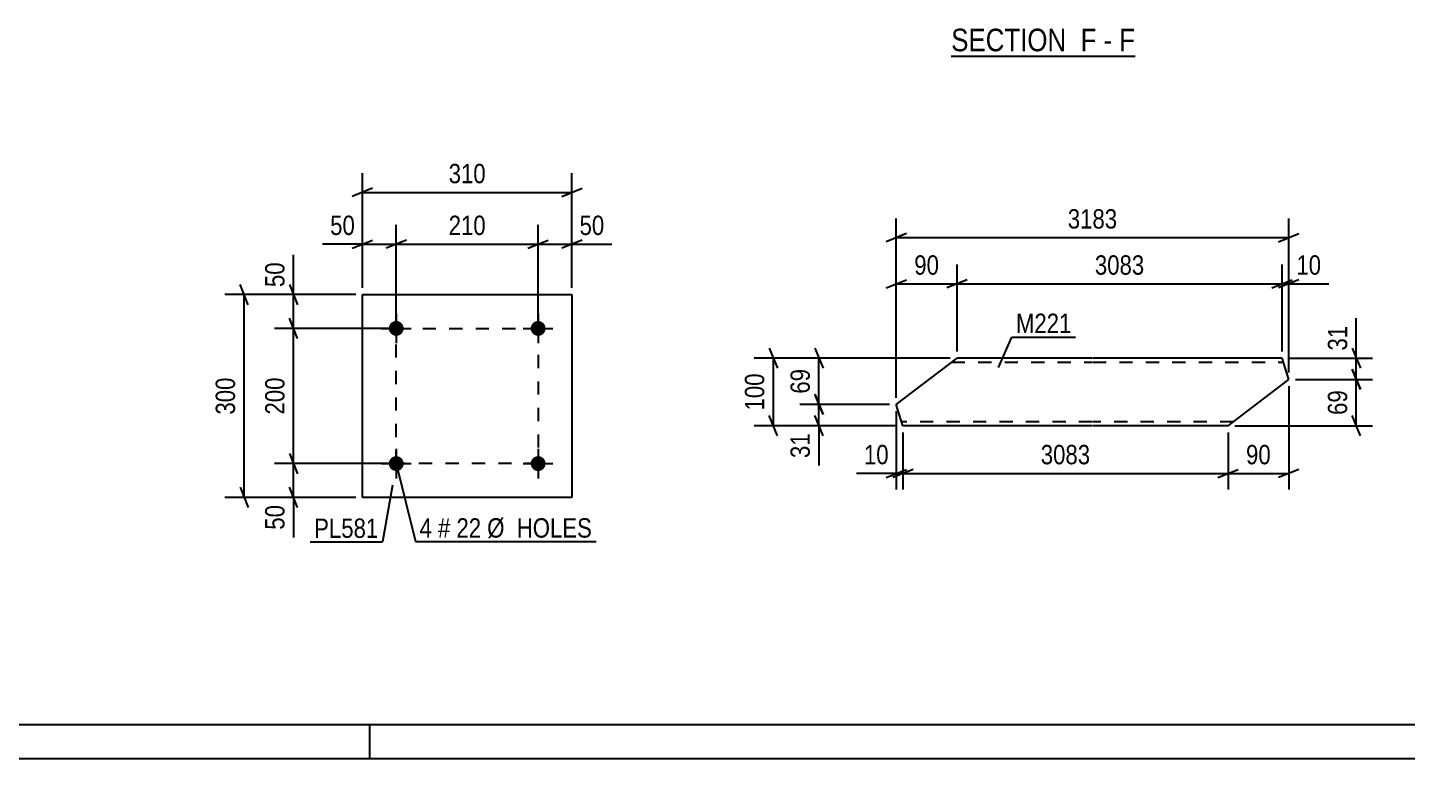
# Model space of a CAD drawing. Header units: millimetres. Extents: x 0 to 841, y 0 to 594.
# Drawn here: x 160.4 to 364.4, y 0 to 108.1 of the extents above; entities that cross this region are included whole.
import ezdxf

# ---------------------------------------------------------------- set-up
doc = ezdxf.new("R2010")
doc.units = ezdxf.units.MM
doc.linetypes.add('DXK_LINE_DOT2', pattern=[3.9198, 1.9599, -1.9599])
doc.styles.add('Arial Narrow', font='ARIALN.TTF', dxfattribs={"height": 0.2})

# ---------------------------------------------------------------- blocks, each defined once
blk = doc.blocks.new('Unknown-122573939-1133 - 10963')
at = {"color": 5, "linetype": 'Continuous'}
for p, q in [((5, 5), (836, 5)), ((211, 0), (211, 5)), ((0, 0), (841, 0))]:
    blk.add_line(p, q, dxfattribs=at)
blk = doc.blocks.new('Unknown-122573939-17 - 5866')
at = {"color": 6, "linetype": 'Continuous'}
blk.add_line((297.06, 103.88), (324.27, 103.88), dxfattribs=at)
at = {"color": 0, "linetype": 'Continuous'}
for points in [[(315.17, 104.63), (315.17, 108.13), (297.06, 108.13), (297.06, 104.63)], [(318.56, 104.63), (318.56, 108.13), (316.22, 108.13), (316.22, 104.63)], [(320.88, 104.63), (320.88, 108.13), (319.61, 108.13), (319.61, 104.63)], [(324.27, 104.63), (324.27, 108.13), (321.93, 108.13), (321.93, 104.63)]]:
    blk.add_wipeout(points, dxfattribs=at)
at = {"color": 7, "linetype": 'Continuous', "style": 'Arial Narrow'}
for s, p in [('SECTION ', (297.06, 104.63)), ('F', (316.22, 104.63)), ('F', (321.93, 104.63)), ('-', (319.61, 104.63))]:
    blk.add_text(s, height=3.34, dxfattribs=at).set_placement(p)
blk = doc.blocks.new('Part-122573939-1372 - 1344')
at = {"color": 2, "linetype": 'Continuous'}
for p, q in [((288.93, 52.37), (297.92, 59.22)), ((317.92, 59.22), (297.92, 59.22)), ((346.03, 59.22), (318.02, 59.22)), ((347.01, 56.08), (346.03, 59.22)), ((338.02, 49.22), (347.01, 56.08)), ((289.91, 49.22), (288.93, 52.37)), ((317.92, 49.22), (289.91, 49.22)), ((338.02, 49.22), (318.02, 49.22))]:
    blk.add_line(p, q, dxfattribs=at)
at = {"color": 7, "linetype": 'DXK_LINE_DOT2'}
for p, q in [((297.13, 58.62), (317.92, 58.62)), ((318.02, 58.62), (346.22, 58.62)), ((317.92, 49.82), (289.72, 49.82)), ((338.81, 49.82), (318.02, 49.82))]:
    blk.add_line(p, q, dxfattribs=at)
blk = doc.blocks.new('Part-122573939-6713 - 6707')
at = {"color": 2, "linetype": 'Continuous'}
for p, q in [((209.92, 38.62), (209.92, 68.62)), ((209.92, 68.62), (240.92, 68.62)), ((240.92, 68.62), (240.92, 38.62)), ((240.92, 38.62), (209.92, 38.62))]:
    blk.add_line(p, q, dxfattribs=at)
blk = doc.blocks.new('Bolt-122573939-6746 - 6707')
at = {"linetype": 'Continuous'}
for points in [[(216.02, 43.62, -1), (213.82, 43.62, -1)], [(237.02, 43.62, -1), (234.82, 43.62, -1)]]:
    blk.add_hatch(color=1, dxfattribs=at).paths.add_polyline_path(points)
at = {"color": 1, "linetype": 'Continuous'}
for p, q in [((214.92, 45.82), (214.92, 41.42)), ((235.92, 45.82), (235.92, 41.42)), ((212.72, 43.62), (217.12, 43.62)), ((233.72, 43.62), (238.12, 43.62))]:
    blk.add_line(p, q, dxfattribs=at)
blk = doc.blocks.new('Bolt-122573939-6751 - 6707')
at = {"linetype": 'Continuous'}
for points in [[(216.02, 63.62, -1), (213.82, 63.62, -1)], [(237.02, 63.62, -1), (234.82, 63.62, -1)]]:
    blk.add_hatch(color=1, dxfattribs=at).paths.add_polyline_path(points)
at = {"color": 1, "linetype": 'Continuous'}
for p, q in [((214.92, 65.82), (214.92, 61.42)), ((235.92, 65.82), (235.92, 61.42)), ((212.72, 63.62), (217.12, 63.62)), ((233.72, 63.62), (238.12, 63.62))]:
    blk.add_line(p, q, dxfattribs=at)
blk = doc.blocks.new('Rectangle-122573939-6860 - 6707')
at = {"color": 1, "linetype": 'DXK_LINE_DOT2'}
blk.add_lwpolyline([(214.92, 63.62), (235.92, 63.62), (235.92, 43.62), (214.92, 43.62), (214.92, 63.62)], close=True, dxfattribs=at)
blk = doc.blocks.new('StraightDimension-122573939-10870 - 1344')
at = {"color": 7, "linetype": 'Continuous'}
for p, q in [((347.01, 55.08), (347.01, 39.77)), ((338.02, 48.22), (338.02, 39.77)), ((336.52, 41.57), (339.52, 42.77)), ((338.02, 42.17), (347.01, 42.17)), ((348.51, 42.77), (345.51, 41.57))]:
    blk.add_line(p, q, dxfattribs=at)
at = {"color": 0}
blk.add_wipeout([(344.94, 42.92), (344.94, 47.12), (340.09, 47.12), (340.09, 42.92)], dxfattribs=at)
at = {"color": 3, "style": 'Arial Narrow'}
blk.add_text('90', height=2.863, dxfattribs=at).set_placement((340.69, 43.52))
blk = doc.blocks.new('StraightDimension-122573939-10864 - 1344')
at = {"color": 7, "linetype": 'Continuous'}
for p, q in [((288.93, 53.37), (288.93, 79.9)), ((347.01, 57.08), (347.01, 79.9)), ((290.43, 77.65), (287.43, 76.45)), ((345.51, 76.45), (348.51, 77.65)), ((288.93, 77.05), (347.01, 77.05))]:
    blk.add_line(p, q, dxfattribs=at)
at = {"color": 0}
blk.add_wipeout([(322.23, 77.8), (322.23, 82), (313.71, 82), (313.71, 77.8)], dxfattribs=at)
at = {"color": 3, "style": 'Arial Narrow'}
blk.add_text('3183', height=2.863, dxfattribs=at).set_placement((314.31, 78.4))
blk = doc.blocks.new('StraightDimension-122573939-10866 - 1344')
at = {"color": 7, "linetype": 'Continuous'}
for p, q in [((346.03, 60.22), (346.03, 73.07)), ((347.01, 57.08), (347.01, 73.07)), ((344.53, 69.62), (347.53, 70.82)), ((348.51, 70.82), (345.51, 69.62)), ((346.03, 70.22), (347.01, 70.22))]:
    blk.add_line(p, q, dxfattribs=at)
at = {"color": 0}
blk.add_wipeout([(352.39, 70.97), (352.39, 75.17), (347.54, 75.17), (347.54, 70.97)], dxfattribs=at)
at = {"color": 7, "linetype": 'Continuous'}
blk.add_line((347.01, 70.22), (352.92, 70.22), dxfattribs=at)
blk.add_line((347.01, 70.22), (352.92, 70.22), dxfattribs=at)
at = {"color": 3, "style": 'Arial Narrow'}
blk.add_text('10', height=2.863, dxfattribs=at).set_placement((348.14, 71.57))
blk = doc.blocks.new('StraightDimension-122573939-10867 - 1344')
at = {"color": 7, "linetype": 'Continuous'}
for p, q in [((297.92, 60.22), (297.92, 73.07)), ((346.03, 60.22), (346.03, 73.07)), ((299.42, 70.82), (296.42, 69.62)), ((297.92, 70.22), (346.03, 70.22)), ((344.53, 69.62), (347.53, 70.82))]:
    blk.add_line(p, q, dxfattribs=at)
at = {"color": 0}
blk.add_wipeout([(326.23, 70.97), (326.23, 75.17), (317.72, 75.17), (317.72, 70.97)], dxfattribs=at)
at = {"color": 3, "style": 'Arial Narrow'}
blk.add_text('3083', height=2.863, dxfattribs=at).set_placement((318.32, 71.57))
blk = doc.blocks.new('StraightDimension-122573939-10868 - 1344')
at = {"color": 7, "linetype": 'Continuous'}
for p, q in [((288.93, 53.37), (288.93, 73.07)), ((297.92, 60.22), (297.92, 73.07)), ((287.43, 69.62), (290.43, 70.82)), ((288.93, 70.22), (297.92, 70.22)), ((299.42, 70.82), (296.42, 69.62))]:
    blk.add_line(p, q, dxfattribs=at)
at = {"color": 0}
blk.add_wipeout([(295.85, 70.97), (295.85, 75.17), (290.99, 75.17), (290.99, 70.97)], dxfattribs=at)
at = {"color": 3, "style": 'Arial Narrow'}
blk.add_text('90', height=2.863, dxfattribs=at).set_placement((291.59, 71.57))
blk = doc.blocks.new('StraightDimension-122573939-10871 - 1344')
at = {"color": 7, "linetype": 'Continuous'}
for p, q in [((289.91, 48.22), (289.91, 39.77)), ((338.02, 48.22), (338.02, 39.77)), ((291.41, 42.77), (288.41, 41.57)), ((289.91, 42.17), (338.02, 42.17)), ((336.52, 41.57), (339.52, 42.77))]:
    blk.add_line(p, q, dxfattribs=at)
at = {"color": 0}
blk.add_wipeout([(318.22, 42.92), (318.22, 47.12), (309.71, 47.12), (309.71, 42.92)], dxfattribs=at)
at = {"color": 3, "style": 'Arial Narrow'}
blk.add_text('3083', height=2.863, dxfattribs=at).set_placement((310.31, 43.52))
blk = doc.blocks.new('StraightDimension-122573939-10872 - 1344')
at = {"color": 7, "linetype": 'Continuous'}
for p, q in [((288.93, 51.37), (288.93, 39.77)), ((289.91, 48.22), (289.91, 39.77)), ((287.43, 41.57), (290.43, 42.77)), ((291.41, 42.77), (288.41, 41.57)), ((288.93, 42.17), (289.91, 42.17))]:
    blk.add_line(p, q, dxfattribs=at)
at = {"color": 0}
blk.add_wipeout([(288.4, 42.92), (288.4, 47.12), (283.54, 47.12), (283.54, 42.92)], dxfattribs=at)
at = {"color": 7, "linetype": 'Continuous'}
blk.add_line((288.93, 42.17), (283.02, 42.17), dxfattribs=at)
blk.add_line((288.93, 42.17), (283.02, 42.17), dxfattribs=at)
at = {"color": 3, "style": 'Arial Narrow'}
blk.add_text('10', height=2.863, dxfattribs=at).set_placement((284.14, 43.52))
blk = doc.blocks.new('StraightDimension-122573939-10876 - 1344')
at = {"color": 7, "linetype": 'Continuous'}
for p, q in [((296.92, 59.22), (267.88, 59.22)), ((270.13, 60.72), (271.33, 57.72)), ((270.73, 49.22), (270.73, 59.22)), ((288.91, 49.22), (267.88, 49.22)), ((271.33, 47.72), (270.13, 50.72))]:
    blk.add_line(p, q, dxfattribs=at)
at = {"color": 0}
blk.add_wipeout([(269.98, 57.57), (265.78, 57.57), (265.78, 50.88), (269.98, 50.88)], dxfattribs=at)
at = {"color": 3, "style": 'Arial Narrow'}
blk.add_text('100', height=2.863, rotation=90.0002, dxfattribs=at).set_placement((269.38, 51.48))
blk = doc.blocks.new('StraightDimension-122573939-10878 - 1344')
at = {"color": 7, "linetype": 'Continuous'}
for p, q in [((296.92, 59.22), (274.63, 59.22)), ((276.88, 60.72), (278.08, 57.72)), ((277.48, 52.37), (277.48, 59.22)), ((278.08, 50.87), (276.88, 53.87)), ((287.93, 52.37), (274.63, 52.37))]:
    blk.add_line(p, q, dxfattribs=at)
at = {"color": 0}
blk.add_wipeout([(276.73, 58.22), (272.53, 58.22), (272.53, 53.37), (276.73, 53.37)], dxfattribs=at)
at = {"color": 3, "style": 'Arial Narrow'}
blk.add_text('69', height=2.863, rotation=90.0002, dxfattribs=at).set_placement((276.13, 53.97))
blk = doc.blocks.new('StraightDimension-122573939-10879 - 1344')
at = {"color": 7, "linetype": 'Continuous'}
for p, q in [((276.88, 53.87), (278.08, 50.87)), ((287.93, 52.37), (274.63, 52.37)), ((277.48, 49.22), (277.48, 52.37)), ((288.91, 49.22), (274.63, 49.22)), ((278.08, 47.72), (276.88, 50.72))]:
    blk.add_line(p, q, dxfattribs=at)
at = {"color": 0}
blk.add_wipeout([(276.73, 48.7), (272.53, 48.7), (272.53, 43.84), (276.73, 43.84)], dxfattribs=at)
at = {"color": 7, "linetype": 'Continuous'}
blk.add_line((277.48, 49.22), (277.48, 43.32), dxfattribs=at)
blk.add_line((277.48, 49.22), (277.48, 43.32), dxfattribs=at)
at = {"color": 3, "style": 'Arial Narrow'}
blk.add_text('31', height=2.863, rotation=90.0002, dxfattribs=at).set_placement((276.13, 44.44))
blk = doc.blocks.new('StraightDimension-122573939-10881 - 1344')
at = {"color": 7, "linetype": 'Continuous'}
for p, q in [((347.03, 59.22), (359.41, 59.22)), ((356.41, 60.72), (357.61, 57.72)), ((357.01, 56.08), (357.01, 59.22)), ((357.61, 54.58), (356.41, 57.58)), ((348.01, 56.08), (359.41, 56.08))]:
    blk.add_line(p, q, dxfattribs=at)
at = {"color": 0}
blk.add_wipeout([(356.26, 64.6), (352.06, 64.6), (352.06, 59.75), (356.26, 59.75)], dxfattribs=at)
at = {"color": 7, "linetype": 'Continuous'}
blk.add_line((357.01, 59.22), (357.01, 65.13), dxfattribs=at)
blk.add_line((357.01, 59.22), (357.01, 65.13), dxfattribs=at)
at = {"color": 3, "style": 'Arial Narrow'}
blk.add_text('31', height=2.863, rotation=90.0002, dxfattribs=at).set_placement((355.66, 60.35))
blk = doc.blocks.new('StraightDimension-122573939-10882 - 1344')
at = {"color": 7, "linetype": 'Continuous'}
for p, q in [((356.41, 57.58), (357.61, 54.58)), ((348.01, 56.08), (359.41, 56.08)), ((357.01, 49.22), (357.01, 56.08)), ((339.02, 49.22), (359.41, 49.22)), ((357.61, 47.72), (356.41, 50.72))]:
    blk.add_line(p, q, dxfattribs=at)
at = {"color": 0}
blk.add_wipeout([(356.26, 55.08), (352.06, 55.08), (352.06, 50.22), (356.26, 50.22)], dxfattribs=at)
at = {"color": 3, "style": 'Arial Narrow'}
blk.add_text('69', height=2.863, rotation=90.0002, dxfattribs=at).set_placement((355.66, 50.82))
blk = doc.blocks.new('StraightDimension-122573939-6753 - 6707')
at = {"color": 7, "linetype": 'Continuous'}
for p, q in [((199.13, 45.12), (200.33, 42.12)), ((213.92, 43.62), (196.88, 43.62)), ((199.73, 38.62), (199.73, 43.62)), ((200.33, 37.12), (199.13, 40.12)), ((208.92, 38.62), (196.88, 38.62))]:
    blk.add_line(p, q, dxfattribs=at)
at = {"color": 0}
blk.add_wipeout([(198.98, 38.09), (194.78, 38.09), (194.78, 33.24), (198.98, 33.24)], dxfattribs=at)
at = {"color": 7, "linetype": 'Continuous'}
blk.add_line((199.73, 38.62), (199.73, 32.71), dxfattribs=at)
blk.add_line((199.73, 38.62), (199.73, 32.71), dxfattribs=at)
at = {"color": 3, "style": 'Arial Narrow'}
blk.add_text('50', height=2.863, rotation=90.0002, dxfattribs=at).set_placement((198.38, 33.84))
blk = doc.blocks.new('StraightDimension-122573939-6796 - 6707')
at = {"color": 7, "linetype": 'Continuous'}
for p, q in [((193.01, 67.12), (191.81, 70.12)), ((208.92, 68.62), (189.56, 68.62)), ((192.41, 38.62), (192.41, 68.62)), ((191.81, 40.12), (193.01, 37.12)), ((208.92, 38.62), (189.56, 38.62))]:
    blk.add_line(p, q, dxfattribs=at)
at = {"color": 0}
blk.add_wipeout([(191.66, 56.96), (187.46, 56.96), (187.46, 50.27), (191.66, 50.27)], dxfattribs=at)
at = {"color": 3, "style": 'Arial Narrow'}
blk.add_text('300', height=2.863, rotation=90.0002, dxfattribs=at).set_placement((191.06, 50.87))
blk = doc.blocks.new('StraightDimension-122573939-6766 - 6707')
at = {"color": 7, "linetype": 'Continuous'}
for p, q in [((213.92, 63.62), (196.88, 63.62)), ((200.33, 62.12), (199.13, 65.12)), ((199.73, 43.62), (199.73, 63.62)), ((199.13, 45.12), (200.33, 42.12)), ((213.92, 43.62), (196.88, 43.62))]:
    blk.add_line(p, q, dxfattribs=at)
at = {"color": 0}
blk.add_wipeout([(198.98, 56.96), (194.78, 56.96), (194.78, 50.28), (198.98, 50.28)], dxfattribs=at)
at = {"color": 3, "style": 'Arial Narrow'}
blk.add_text('200', height=2.863, rotation=90.0002, dxfattribs=at).set_placement((198.38, 50.88))
blk = doc.blocks.new('StraightDimension-122573939-6782 - 6707')
at = {"color": 7, "linetype": 'Continuous'}
for p, q in [((199.13, 70.12), (200.33, 67.12)), ((208.92, 68.62), (196.88, 68.62)), ((199.73, 63.62), (199.73, 68.62)), ((213.92, 63.62), (196.88, 63.62)), ((200.33, 62.12), (199.13, 65.12))]:
    blk.add_line(p, q, dxfattribs=at)
at = {"color": 0}
blk.add_wipeout([(198.98, 74), (194.78, 74), (194.78, 69.14), (198.98, 69.14)], dxfattribs=at)
at = {"color": 7, "linetype": 'Continuous'}
blk.add_line((199.73, 68.62), (199.73, 74.52), dxfattribs=at)
blk.add_line((199.73, 68.62), (199.73, 74.52), dxfattribs=at)
at = {"color": 3, "style": 'Arial Narrow'}
blk.add_text('50', height=2.863, rotation=90.0002, dxfattribs=at).set_placement((198.38, 69.74))
blk = doc.blocks.new('StraightDimension-122573939-6807 - 6707')
at = {"color": 7, "linetype": 'Continuous'}
for p, q in [((209.92, 69.62), (209.92, 86.6)), ((240.92, 69.62), (240.92, 86.6)), ((211.42, 84.35), (208.42, 83.15)), ((209.92, 83.75), (240.92, 83.75)), ((239.42, 83.15), (242.42, 84.35))]:
    blk.add_line(p, q, dxfattribs=at)
at = {"color": 0}
blk.add_wipeout([(228.76, 84.5), (228.76, 88.7), (222.08, 88.7), (222.08, 84.5)], dxfattribs=at)
at = {"color": 3, "style": 'Arial Narrow'}
blk.add_text('310', height=2.863, dxfattribs=at).set_placement((222.68, 85.1))
blk = doc.blocks.new('StraightDimension-122573939-6818 - 6707')
at = {"color": 7, "linetype": 'Continuous'}
for p, q in [((235.92, 64.62), (235.92, 78.94)), ((240.92, 69.62), (240.92, 78.94)), ((234.42, 75.49), (237.42, 76.69)), ((235.92, 76.09), (240.92, 76.09)), ((242.42, 76.69), (239.42, 75.49))]:
    blk.add_line(p, q, dxfattribs=at)
at = {"color": 0}
blk.add_wipeout([(246.3, 76.84), (246.3, 81.04), (241.45, 81.04), (241.45, 76.84)], dxfattribs=at)
at = {"color": 7, "linetype": 'Continuous'}
blk.add_line((240.92, 76.09), (246.83, 76.09), dxfattribs=at)
blk.add_line((240.92, 76.09), (246.83, 76.09), dxfattribs=at)
at = {"color": 3, "style": 'Arial Narrow'}
blk.add_text('50', height=2.863, dxfattribs=at).set_placement((242.05, 77.44))
blk = doc.blocks.new('StraightDimension-122573939-6831 - 6707')
at = {"color": 7, "linetype": 'Continuous'}
for p, q in [((214.92, 64.62), (214.92, 78.94)), ((235.92, 64.62), (235.92, 78.94)), ((216.42, 76.69), (213.42, 75.49)), ((214.92, 76.09), (235.92, 76.09)), ((234.42, 75.49), (237.42, 76.69))]:
    blk.add_line(p, q, dxfattribs=at)
at = {"color": 0}
blk.add_wipeout([(228.76, 76.84), (228.76, 81.04), (222.08, 81.04), (222.08, 76.84)], dxfattribs=at)
at = {"color": 3, "style": 'Arial Narrow'}
blk.add_text('210', height=2.863, dxfattribs=at).set_placement((222.68, 77.44))
blk = doc.blocks.new('StraightDimension-122573939-6847 - 6707')
at = {"color": 7, "linetype": 'Continuous'}
for p, q in [((209.92, 69.62), (209.92, 78.94)), ((214.92, 64.62), (214.92, 78.94)), ((208.42, 75.49), (211.42, 76.69)), ((209.92, 76.09), (214.92, 76.09)), ((216.42, 76.69), (213.42, 75.49))]:
    blk.add_line(p, q, dxfattribs=at)
at = {"color": 0}
blk.add_wipeout([(209.4, 76.84), (209.4, 81.04), (204.54, 81.04), (204.54, 76.84)], dxfattribs=at)
at = {"color": 7, "linetype": 'Continuous'}
blk.add_line((209.92, 76.09), (204.02, 76.09), dxfattribs=at)
blk.add_line((209.92, 76.09), (204.02, 76.09), dxfattribs=at)
at = {"color": 3, "style": 'Arial Narrow'}
blk.add_text('50', height=2.863, dxfattribs=at).set_placement((205.14, 77.44))
blk = doc.blocks.new('Mark-122573939-1367 - 1344')
at = {"color": 0}
blk.add_wipeout([(314.86, 62.95), (314.86, 65.95), (306.63, 65.95), (306.63, 62.95)], dxfattribs=at)
blk.add_wipeout([(314.86, 62.95), (314.86, 65.95), (306.63, 65.95), (306.63, 62.95)], dxfattribs=at)
at = {"color": 30, "linetype": 'Continuous'}
for p, q in [((304.03, 57.83), (306.03, 62.35)), ((306.03, 62.35), (315.46, 62.35))]:
    blk.add_line(p, q, dxfattribs=at)
at = {"color": 3, "style": 'Arial Narrow'}
blk.add_text('M221', height=2.863, dxfattribs=at).set_placement((306.63, 62.95))
blk = doc.blocks.new('Mark-122573939-6709 - 6707')
at = {"color": 0}
blk.add_wipeout([(212.27, 32.63), (212.27, 35.63), (202.77, 35.63), (202.77, 32.63)], dxfattribs=at)
blk.add_wipeout([(212.27, 32.63), (212.27, 35.63), (202.77, 35.63), (202.77, 32.63)], dxfattribs=at)
at = {"color": 30, "linetype": 'Continuous'}
for p in [(214.36, 40.45), (202.17, 32.03)]:
    blk.add_line(p, (212.87, 32.03), dxfattribs=at)
at = {"color": 3, "style": 'Arial Narrow'}
blk.add_text('PL581', height=2.863, dxfattribs=at).set_placement((202.77, 32.63))
blk = doc.blocks.new('MarkSet-122573939-6907 - 6707')
at = {"color": 0}
blk.add_wipeout([(220.2, 32.67), (220.2, 35.67), (218.37, 35.67), (218.37, 32.67)], dxfattribs=at)
blk.add_wipeout([(220.2, 32.67), (220.2, 35.67), (218.37, 35.67), (218.37, 32.67)], dxfattribs=at)
at = {"color": 7, "linetype": 'Continuous'}
blk.add_line((214.92, 43.62), (217.77, 32.07), dxfattribs=at)
at = {"color": 0}
blk.add_wipeout([(222.93, 32.67), (222.93, 35.67), (221.1, 35.67), (221.1, 32.67)], dxfattribs=at)
blk.add_wipeout([(222.93, 32.67), (222.93, 35.67), (221.1, 35.67), (221.1, 32.67)], dxfattribs=at)
at = {"color": 3, "style": 'Arial Narrow'}
blk.add_text('4', height=2.86, dxfattribs=at).set_placement((218.37, 32.67))
at = {"color": 0}
blk.add_wipeout([(227.48, 32.67), (227.48, 35.67), (223.83, 35.67), (223.83, 32.67)], dxfattribs=at)
blk.add_wipeout([(227.48, 32.67), (227.48, 35.67), (223.83, 35.67), (223.83, 32.67)], dxfattribs=at)
at = {"color": 3, "style": 'Arial Narrow'}
for s, height, p in [('#', 2.86, (221.1, 32.67)), ('22', 2.863, (223.83, 32.67))]:
    blk.add_text(s, height=height, dxfattribs=at).set_placement(p)
at = {"color": 0}
blk.add_wipeout([(243.91, 32.67), (243.91, 35.67), (228.38, 35.67), (228.38, 32.67)], dxfattribs=at)
blk.add_wipeout([(243.91, 32.67), (243.91, 35.67), (228.38, 35.67), (228.38, 32.67)], dxfattribs=at)
at = {"color": 7, "linetype": 'Continuous'}
blk.add_line((217.77, 32.07), (244.51, 32.07), dxfattribs=at)
at = {"color": 3, "style": 'Arial Narrow'}
blk.add_text('Ø  HOLES', height=2.863, dxfattribs=at).set_placement((228.38, 32.67))

msp = doc.modelspace()

# ---------------------------------------------------------------- block references
for name in ['Unknown-122573939-1133 - 10963', 'Part-122573939-6713 - 6707', 'Bolt-122573939-6751 - 6707', 'Rectangle-122573939-6860 - 6707', 'Part-122573939-1372 - 1344', 'Bolt-122573939-6746 - 6707']:
    msp.add_blockref(name, (0, 0))

# ---------------------------------------------------------------- next in the draw order: block references
for name in ['Unknown-122573939-17 - 5866', 'StraightDimension-122573939-10870 - 1344', 'StraightDimension-122573939-6753 - 6707']:
    msp.add_blockref(name, (0, 0))

# ---------------------------------------------------------------- next in the draw order: block references
for name in ['StraightDimension-122573939-10864 - 1344', 'StraightDimension-122573939-6796 - 6707', 'StraightDimension-122573939-10871 - 1344']:
    msp.add_blockref(name, (0, 0))

# ---------------------------------------------------------------- next in the draw order: block references
for name in ['StraightDimension-122573939-10866 - 1344', 'StraightDimension-122573939-6766 - 6707', 'StraightDimension-122573939-10872 - 1344', 'Mark-122573939-6709 - 6707']:
    msp.add_blockref(name, (0, 0))

# ---------------------------------------------------------------- next in the draw order: block references
for name in ['StraightDimension-122573939-6782 - 6707', 'StraightDimension-122573939-10867 - 1344', 'MarkSet-122573939-6907 - 6707']:
    msp.add_blockref(name, (0, 0))

# ---------------------------------------------------------------- next in the draw order: block references
for name in ['StraightDimension-122573939-6807 - 6707', 'StraightDimension-122573939-10868 - 1344', 'Mark-122573939-1367 - 1344', 'StraightDimension-122573939-10881 - 1344']:
    msp.add_blockref(name, (0, 0))

# ---------------------------------------------------------------- next in the draw order: block references
for name in ['StraightDimension-122573939-6818 - 6707', 'StraightDimension-122573939-10876 - 1344', 'StraightDimension-122573939-10882 - 1344']:
    msp.add_blockref(name, (0, 0))

# ---------------------------------------------------------------- next in the draw order: block references
for name in ['StraightDimension-122573939-6831 - 6707', 'StraightDimension-122573939-10878 - 1344']:
    msp.add_blockref(name, (0, 0))

# ---------------------------------------------------------------- next in the draw order: block references
for name in ['StraightDimension-122573939-6847 - 6707', 'StraightDimension-122573939-10879 - 1344']:
    msp.add_blockref(name, (0, 0))

doc.saveas('drawing.dxf')
